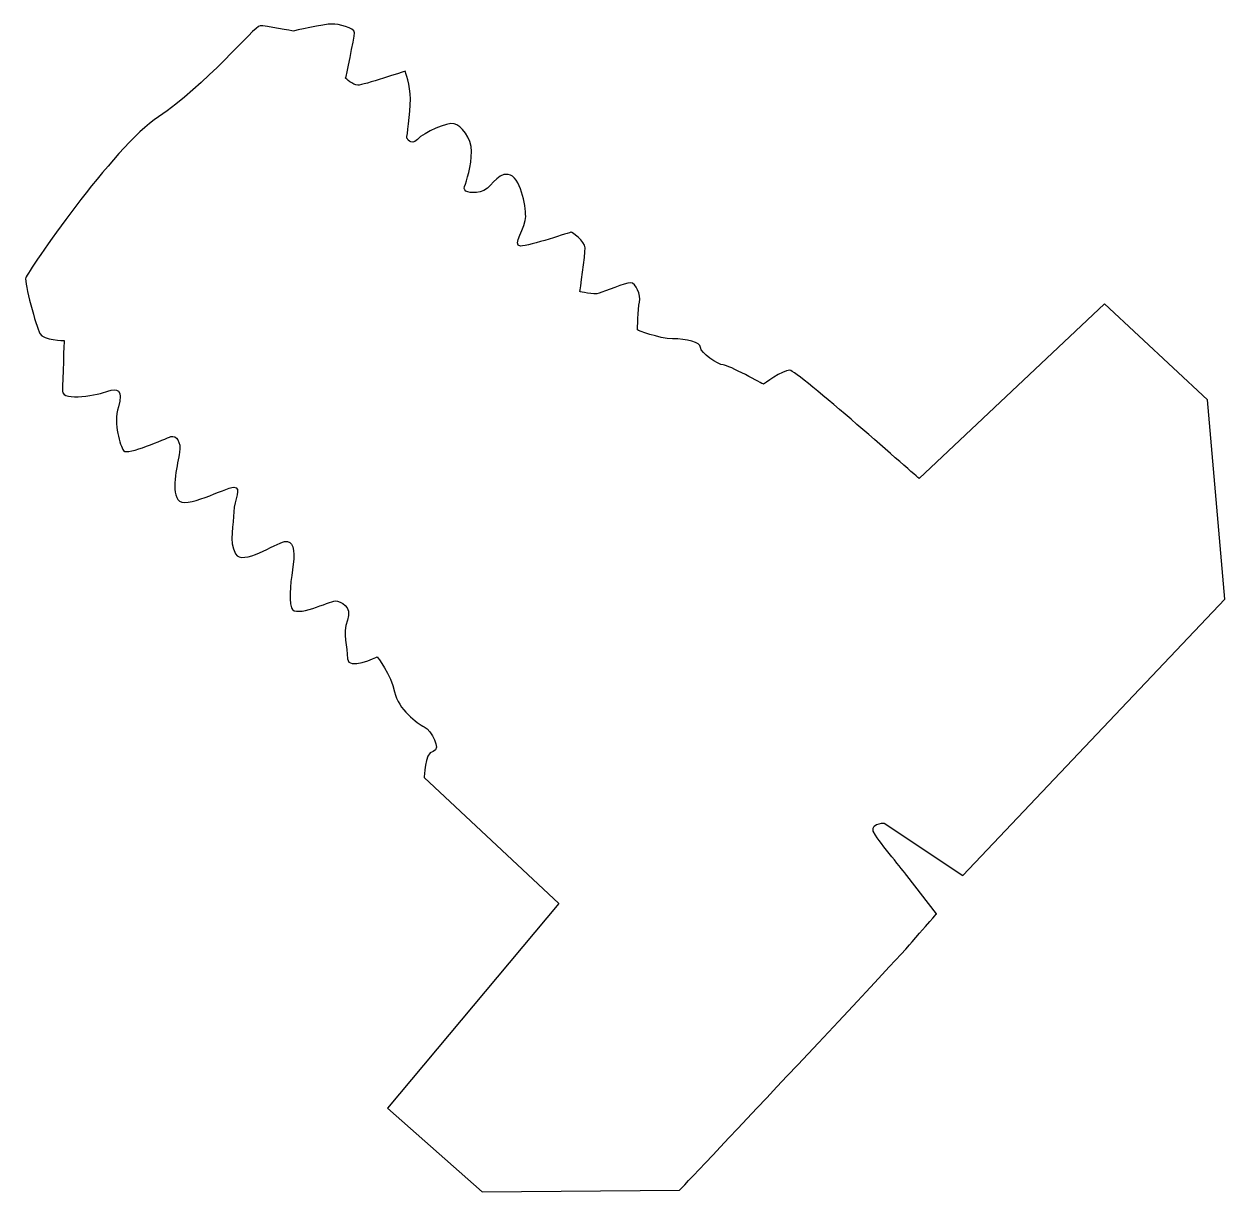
# Model space of a CAD drawing. Header units: centimetres. Extents: x -8.5 to 8.5, y -8.3 to 8.3.
import ezdxf

# ---------------------------------------------------------------- set-up
doc = ezdxf.new("R2010")
doc.units = ezdxf.units.CM
doc.header["$MEASUREMENT"] = 0
doc.layers.add('Camada 1', color=7, linetype='Continuous')

msp = doc.modelspace()

# ---------------------------------------------------------------- linework, layer by layer
at = {"layer": 'Camada 1'}
msp.add_open_spline([(3.99213, -3.79254), (3.99213, -3.79254), (4.41345, -4.33774), (4.41345, -4.33774), (4.41345, -4.33774), (4.41345, -4.33774), (4.38863, -4.36253), (4.06674, -4.73424), (4.06674, -4.73424), (3.74429, -5.10624), (0.76969, -8.25457), (0.76969, -8.25457), (0.76969, -8.25457), (0.76969, -8.25457), (-2.03145, -8.27939), (-2.03145, -8.27939), (-2.03145, -8.27939), (-2.03145, -8.27939), (-3.36969, -7.08932), (-3.36969, -7.08932), (-3.36969, -7.08932), (-3.36969, -7.08932), (-0.94079, -4.18904), (-0.94079, -4.18904), (-0.94079, -4.18904), (-0.94079, -4.18904), (-2.85002, -2.40398), (-2.85002, -2.40398), (-2.85002, -2.40398), (-2.85002, -2.40398), (-2.85002, -2.05753), (-2.72585, -2.03224), (-2.72585, -2.03224), (-2.60168, -2.00745), (-2.74987, -1.73485), (-2.85002, -1.68553), (-2.85002, -1.68553), (-2.94866, -1.63571), (-3.2215, -1.43772), (-3.27108, -1.18989), (-3.27108, -1.18989), (-3.32064, -0.94182), (-3.51889, -0.69401), (-3.51889, -0.69401), (-3.51889, -0.69401), (-3.51889, -0.69401), (-3.93995, -0.892), (-3.93995, -0.7188), (-3.93995, -0.7188), (-3.93995, -0.54481), (-4.01454, -0.37159), (-3.93995, -0.1731), (-3.93995, -0.1731), (-3.86534, 0.02491), (-4.03933, 0.09953), (-4.11344, 0.09953), (-4.11344, 0.09953), (-4.18779, 0.09953), (-4.68367, -0.14828), (-4.73299, 0.00015), (-4.73299, 0.00015), (-4.78308, 0.14885), (-4.73299, 0.42145), (-4.70897, 0.61996), (-4.70897, 0.61996), (-4.68368, 0.81848), (-4.70897, 0.96717), (-4.83287, 0.94238), (-4.83287, 0.94238), (-4.9568, 0.91735), (-5.42739, 0.59517), (-5.52653, 0.76865), (-5.52653, 0.76865), (-5.62591, 0.94238), (-5.55132, 1.19021), (-5.55132, 1.36367), (-5.55132, 1.36367), (-5.55132, 1.53663), (-5.42742, 1.71088), (-5.55132, 1.71088), (-5.55132, 1.71088), (-5.67522, 1.71088), (-6.24548, 1.38793), (-6.34436, 1.53663), (-6.34436, 1.53663), (-6.444, 1.68609), (-6.34436, 2.05757), (-6.3201, 2.20626), (-6.3201, 2.20626), (-6.29507, 2.35496), (-6.36968, 2.45407), (-6.444, 2.42954), (-6.444, 2.42954), (-6.51808, 2.40425), (-7.06381, 2.15641), (-7.11313, 2.23102), (-7.11313, 2.23102), (-7.16271, 2.30563), (-7.26183, 2.60276), (-7.18774, 2.85057), (-7.18774, 2.85057), (-7.11313, 3.09864), (-7.212, 3.12317), (-7.33593, 3.07385), (-7.33593, 3.07385), (-7.45983, 3.02403), (-7.98027, 2.92515), (-7.98027, 3.07385), (-7.98027, 3.07385), (-7.98027, 3.22255), (-7.95625, 3.79278), (-7.95625, 3.79278), (-7.95625, 3.79278), (-7.95625, 3.79278), (-8.25338, 3.79278), (-8.3027, 3.89165), (-8.3027, 3.89165), (-8.35228, 3.99079), (-8.52598, 4.61058), (-8.50122, 4.68519), (-8.50122, 4.68519), (-8.47619, 4.75927), (-7.26186, 6.54436), (-6.61752, 6.9654), (-6.61752, 6.9654), (-5.97256, 7.38725), (-5.2539, 8.25487), (-5.17955, 8.25487), (-5.17955, 8.25487), (-5.10496, 8.25487), (-4.70894, 8.18028), (-4.70894, 8.18028), (-4.70894, 8.18028), (-4.70894, 8.18028), (-4.26234, 8.27939), (-4.16323, 8.27939), (-4.16323, 8.27939), (-4.06412, 8.27939), (-3.84155, 8.22957), (-3.84155, 8.15549), (-3.84155, 8.15549), (-3.84155, 8.08114), (-3.96548, 7.51115), (-3.96548, 7.51115), (-3.96548, 7.51115), (-3.96548, 7.51115), (-3.86531, 7.41201), (-3.79123, 7.41201), (-3.79123, 7.41201), (-3.71715, 7.41201), (-3.12186, 7.61), (-3.12186, 7.61), (-3.12186, 7.61), (-3.12186, 7.61), (-3.04801, 7.41201), (-3.04801, 7.2135), (-3.04801, 7.2135), (-3.04801, 7.01525), (-3.09783, 6.6683), (-3.09783, 6.6683), (-3.09783, 6.6683), (-3.09783, 6.6683), (-3.04801, 6.5444), (-2.94863, 6.64351), (-2.94863, 6.64351), (-2.84999, 6.74238), (-2.52733, 6.89132), (-2.42822, 6.86629), (-2.42822, 6.86629), (-2.32908, 6.8415), (-2.18038, 6.6683), (-2.18038, 6.46979), (-2.18038, 6.46979), (-2.18038, 6.2718), (-2.25446, 6.04849), (-2.27952, 5.97388), (-2.27952, 5.97388), (-2.30431, 5.8998), (-2.20493, 5.87474), (-2.05648, 5.8998), (-2.05648, 5.8998), (-1.90778, 5.92459), (-1.8332, 6.1724), (-1.65998, 6.14787), (-1.65998, 6.14787), (-1.48649, 6.12258), (-1.41191, 5.70128), (-1.41191, 5.55285), (-1.41191, 5.55285), (-1.41191, 5.40415), (-1.61043, 5.13105), (-1.48652, 5.13105), (-1.48652, 5.13105), (-1.36261, 5.13105), (-0.76706, 5.32957), (-0.76706, 5.32957), (-0.76706, 5.32957), (-0.76706, 5.32957), (-0.56907, 5.20564), (-0.56907, 5.10629), (-0.56907, 5.10629), (-0.56907, 5.00715), (-0.64315, 4.48674), (-0.64315, 4.48674), (-0.64315, 4.48674), (-0.64315, 4.48674), (-0.44516, 4.43716), (-0.37105, 4.46195), (-0.37105, 4.46195), (-0.29644, 4.48674), (0.00069, 4.61065), (0.07528, 4.61065), (0.07528, 4.61065), (0.14987, 4.61065), (0.22451, 4.43716), (0.19921, 4.33805), (0.19921, 4.33805), (0.17468, 4.23867), (0.17468, 3.94155), (0.17468, 3.94155), (0.17468, 3.94155), (0.17468, 3.94155), (0.47231, 3.81765), (0.6703, 3.81765), (0.6703, 3.81765), (0.86829, 3.81765), (1.0668, 3.76783), (1.0668, 3.69372), (1.0668, 3.69372), (1.0668, 3.61913), (1.31461, 3.44565), (1.38925, 3.44565), (1.38925, 3.44565), (1.46384, 3.44565), (1.95974, 3.17305), (1.95974, 3.17305), (1.95974, 3.17305), (1.95974, 3.17305), (2.23184, 3.3713), (2.33148, 3.3713), (2.33148, 3.3713), (2.43035, 3.3713), (4.16536, 1.83455), (4.16536, 1.83455), (4.16536, 1.83455), (4.16536, 1.83455), (6.79355, 4.31327), (6.79355, 4.31327), (6.79355, 4.31327), (6.79355, 4.31327), (8.25572, 2.95), (8.25572, 2.95), (8.25572, 2.95), (8.25572, 2.95), (8.50353, 0.12433), (8.50353, 0.12433), (8.50353, 0.12433), (8.50353, 0.12433), (4.78516, -3.79254), (4.78516, -3.79254), (4.78516, -3.79254), (4.78516, -3.79254), (3.66973, -3.04909), (3.66973, -3.04909), (3.66973, -3.04909), (3.66973, -3.04909), (3.42192, -3.04909), (3.5458, -3.22231), (3.5458, -3.22231), (3.66971, -3.39553), (3.99213, -3.79254), (3.99213, -3.79254)], degree=3, knots=[0, 0, 0, 0, 0.01449275, 0.01449275, 0.01449275, 0.01449275, 0.02898551, 0.02898551, 0.02898551, 0.02898551, 0.04347826, 0.04347826, 0.04347826, 0.04347826, 0.05797101, 0.05797101, 0.05797101, 0.05797101, 0.07246377, 0.07246377, 0.07246377, 0.07246377, 0.08695652, 0.08695652, 0.08695652, 0.08695652, 0.10144928, 0.10144928, 0.10144928, 0.10144928, 0.11594203, 0.11594203, 0.11594203, 0.11594203, 0.13043478, 0.13043478, 0.13043478, 0.13043478, 0.14492754, 0.14492754, 0.14492754, 0.14492754, 0.15942029, 0.15942029, 0.15942029, 0.15942029, 0.17391304, 0.17391304, 0.17391304, 0.17391304, 0.1884058, 0.1884058, 0.1884058, 0.1884058, 0.20289855, 0.20289855, 0.20289855, 0.20289855, 0.2173913, 0.2173913, 0.2173913, 0.2173913, 0.23188406, 0.23188406, 0.23188406, 0.23188406, 0.24637681, 0.24637681, 0.24637681, 0.24637681, 0.26086957, 0.26086957, 0.26086957, 0.26086957, 0.27536232, 0.27536232, 0.27536232, 0.27536232, 0.28985507, 0.28985507, 0.28985507, 0.28985507, 0.30434783, 0.30434783, 0.30434783, 0.30434783, 0.31884058, 0.31884058, 0.31884058, 0.31884058, 0.33333333, 0.33333333, 0.33333333, 0.33333333, 0.34782609, 0.34782609, 0.34782609, 0.34782609, 0.36231884, 0.36231884, 0.36231884, 0.36231884, 0.37681159, 0.37681159, 0.37681159, 0.37681159, 0.39130435, 0.39130435, 0.39130435, 0.39130435, 0.4057971, 0.4057971, 0.4057971, 0.4057971, 0.42028986, 0.42028986, 0.42028986, 0.42028986, 0.43478261, 0.43478261, 0.43478261, 0.43478261, 0.44927536, 0.44927536, 0.44927536, 0.44927536, 0.46376812, 0.46376812, 0.46376812, 0.46376812, 0.47826087, 0.47826087, 0.47826087, 0.47826087, 0.49275362, 0.49275362, 0.49275362, 0.49275362, 0.50724638, 0.50724638, 0.50724638, 0.50724638, 0.52173913, 0.52173913, 0.52173913, 0.52173913, 0.53623188, 0.53623188, 0.53623188, 0.53623188, 0.55072464, 0.55072464, 0.55072464, 0.55072464, 0.56521739, 0.56521739, 0.56521739, 0.56521739, 0.57971014, 0.57971014, 0.57971014, 0.57971014, 0.5942029, 0.5942029, 0.5942029, 0.5942029, 0.60869565, 0.60869565, 0.60869565, 0.60869565, 0.62318841, 0.62318841, 0.62318841, 0.62318841, 0.63768116, 0.63768116, 0.63768116, 0.63768116, 0.65217391, 0.65217391, 0.65217391, 0.65217391, 0.66666667, 0.66666667, 0.66666667, 0.66666667, 0.68115942, 0.68115942, 0.68115942, 0.68115942, 0.69565217, 0.69565217, 0.69565217, 0.69565217, 0.71014493, 0.71014493, 0.71014493, 0.71014493, 0.72463768, 0.72463768, 0.72463768, 0.72463768, 0.73913043, 0.73913043, 0.73913043, 0.73913043, 0.75362319, 0.75362319, 0.75362319, 0.75362319, 0.76811594, 0.76811594, 0.76811594, 0.76811594, 0.7826087, 0.7826087, 0.7826087, 0.7826087, 0.79710145, 0.79710145, 0.79710145, 0.79710145, 0.8115942, 0.8115942, 0.8115942, 0.8115942, 0.82608696, 0.82608696, 0.82608696, 0.82608696, 0.84057971, 0.84057971, 0.84057971, 0.84057971, 0.85507246, 0.85507246, 0.85507246, 0.85507246, 0.86956522, 0.86956522, 0.86956522, 0.86956522, 0.88405797, 0.88405797, 0.88405797, 0.88405797, 0.89855072, 0.89855072, 0.89855072, 0.89855072, 0.91304348, 0.91304348, 0.91304348, 0.91304348, 0.92753623, 0.92753623, 0.92753623, 0.92753623, 0.94202899, 0.94202899, 0.94202899, 0.94202899, 0.95652174, 0.95652174, 0.95652174, 0.95652174, 0.97101449, 0.97101449, 0.97101449, 0.97101449, 1, 1, 1, 1], dxfattribs=at)

doc.saveas('drawing.dxf')
